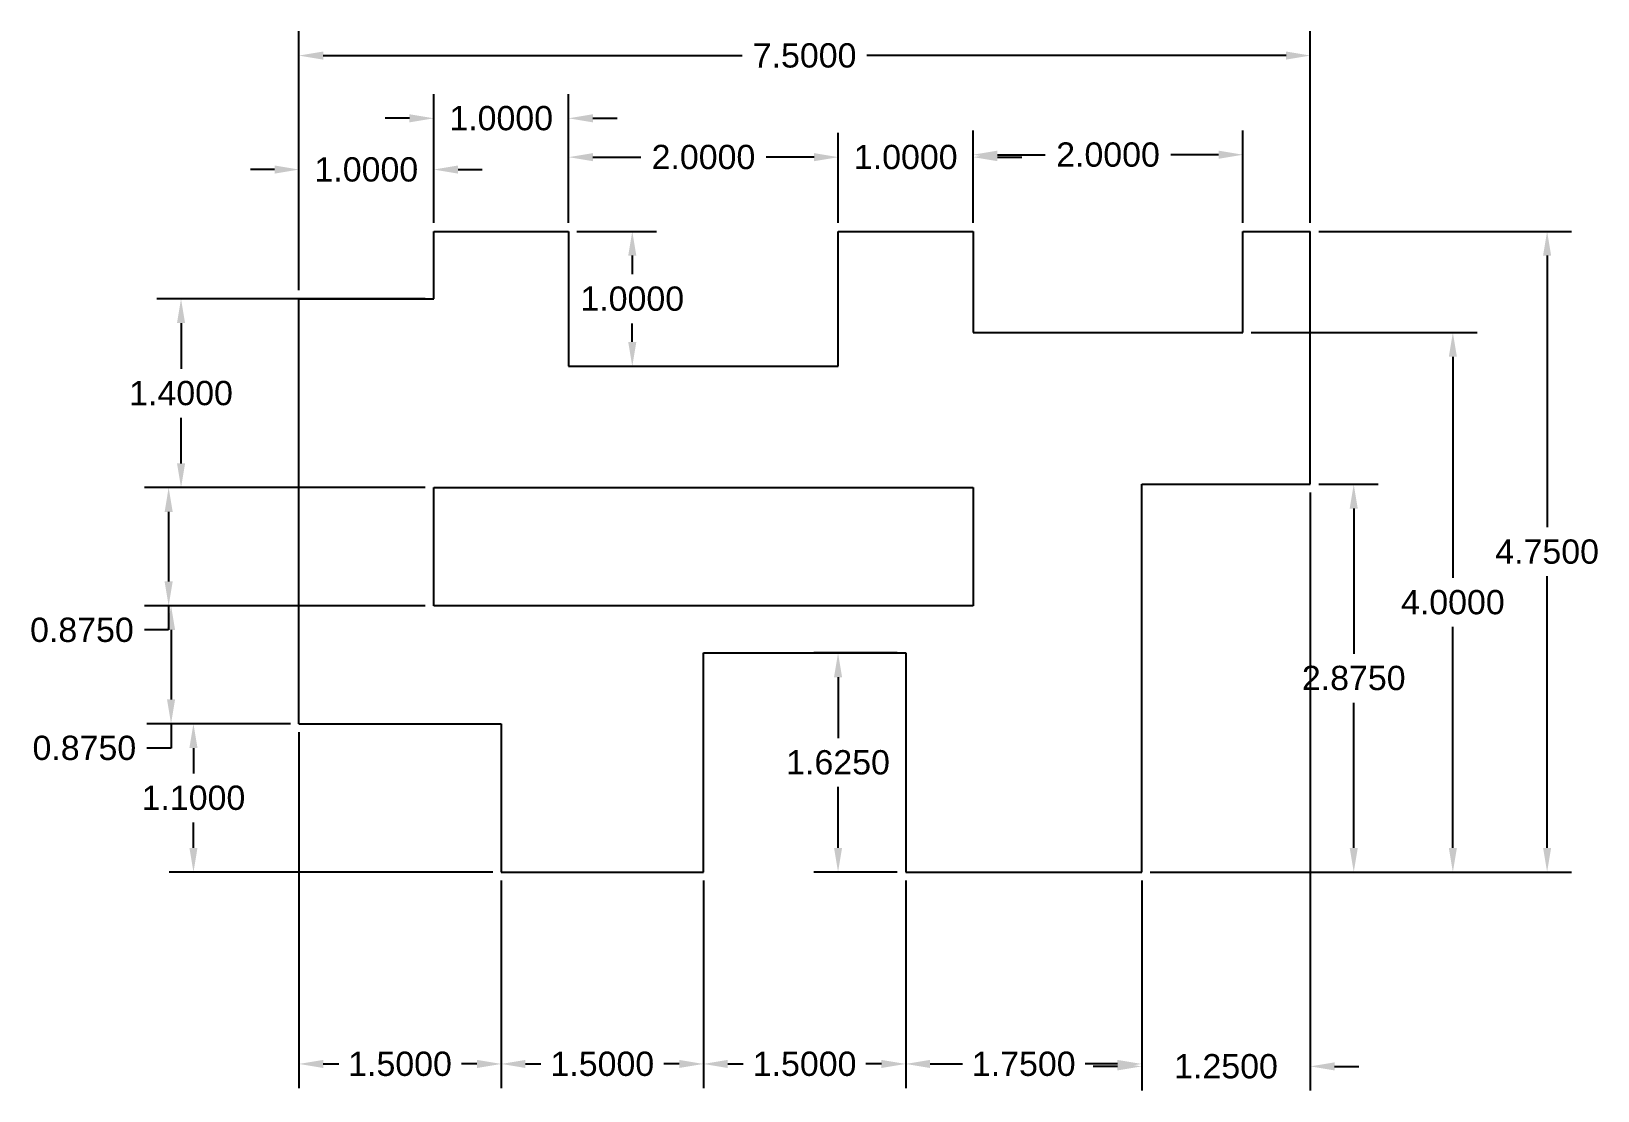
# Model space of a CAD drawing. Header units: inches. Extents: x 15.8 to 27.4, y 9.8 to 17.6.
import ezdxf

# ---------------------------------------------------------------- set-up
doc = ezdxf.new("R2010")
doc.units = ezdxf.units.IN
doc.header["$MEASUREMENT"] = 0
doc.styles.get("Standard").update_dxf_attribs({"font": 'arial.ttf'})
doc.dimstyles.get("Standard").update_dxf_attribs({"dimtxt": 0.18, "dimasz": 0.18, "dimexe": 0.18, "dimexo": 0.0625, "dimgap": 0.09, "dimtad": 0, "dimtih": 1, "dimtoh": 1, "dimdec": 4, "dimzin": 0, "dimdsep": 46, "dimtxsty": 'Standard', "dimcen": 0.09, "dimadec": 0, "dimazin": 0, "dimtfac": 1, "dimtdec": 4, "dimtofl": 0, "dimtmove": 0, "dimatfit": 3, "dimfxl": 1, "dimtolj": 1, "dimtzin": 0, "dimarcsym": 0})

# ---------------------------------------------------------------- blocks, each defined once
blk = doc.blocks.new('*D2')
at = {"color": 0, "lineweight": -2, "transparency": 16777216}
for p, q in [((17.776, 15.693), (17.776, 16.768)), ((18.776, 16.193), (18.776, 16.768)), ((17.596, 16.588), (17.416, 16.588)), ((18.956, 16.588), (19.136, 16.588))]:
    blk.add_line(p, q, dxfattribs=at)
at = {"color": 0, "transparency": 16777216}
for points in [[(17.596, 16.618), (17.596, 16.558), (17.776, 16.588)], [(18.956, 16.618), (18.956, 16.558), (18.776, 16.588)]]:
    blk.add_solid(points, dxfattribs=at)
at = {"layer": 'Defpoints', "color": 0, "transparency": 16777216}
for p in [(18.776, 16.588), (18.776, 16.13), (17.776, 15.63)]:
    blk.add_point(p, dxfattribs=at)
at = {"color": 0, "transparency": 16777216, "insert": (18.276, 16.588), "char_height": 0.18, "attachment_point": 5}
blk.add_mtext('\\A1;1.0000', dxfattribs=at)
blk = doc.blocks.new('*D3')
at = {"color": 0, "lineweight": -2, "transparency": 16777216}
for p, q in [((18.776, 16.193), (18.776, 17.148)), ((19.776, 16.193), (19.776, 17.148)), ((18.596, 16.968), (18.416, 16.968)), ((19.956, 16.968), (20.136, 16.968))]:
    blk.add_line(p, q, dxfattribs=at)
at = {"color": 0, "transparency": 16777216}
for points in [[(18.596, 16.998), (18.596, 16.938), (18.776, 16.968)], [(19.956, 16.998), (19.956, 16.938), (19.776, 16.968)]]:
    blk.add_solid(points, dxfattribs=at)
at = {"layer": 'Defpoints', "color": 0, "transparency": 16777216}
for p in [(19.776, 16.968), (18.776, 16.13), (19.776, 16.13)]:
    blk.add_point(p, dxfattribs=at)
at = {"color": 0, "transparency": 16777216, "insert": (19.276, 16.968), "char_height": 0.18, "attachment_point": 5}
blk.add_mtext('\\A1;1.0000', dxfattribs=at)
blk = doc.blocks.new('*D4')
at = {"color": 0, "lineweight": -2, "transparency": 16777216}
for p, q in [((19.838, 16.13), (20.428, 16.13)), ((20.248, 15.95), (20.248, 15.812)), ((20.248, 15.31), (20.248, 15.448)), ((19.838, 15.13), (20.428, 15.13))]:
    blk.add_line(p, q, dxfattribs=at)
at = {"color": 0, "transparency": 16777216}
for points in [[(20.218, 15.95), (20.278, 15.95), (20.248, 16.13)], [(20.218, 15.31), (20.278, 15.31), (20.248, 15.13)]]:
    blk.add_solid(points, dxfattribs=at)
at = {"layer": 'Defpoints', "color": 0, "transparency": 16777216}
for p in [(19.776, 16.13), (19.776, 15.13), (20.248, 15.13)]:
    blk.add_point(p, dxfattribs=at)
at = {"color": 0, "transparency": 16777216, "insert": (20.248, 15.63), "char_height": 0.18, "attachment_point": 5}
blk.add_mtext('\\A1;1.0000', dxfattribs=at)
blk = doc.blocks.new('*D5')
at = {"color": 0, "lineweight": -2, "transparency": 16777216}
for p, q in [((19.776, 16.193), (19.776, 16.86)), ((21.776, 16.193), (21.776, 16.86)), ((19.956, 16.68), (20.311, 16.68)), ((21.596, 16.68), (21.241, 16.68))]:
    blk.add_line(p, q, dxfattribs=at)
at = {"color": 0, "transparency": 16777216}
for points in [[(19.956, 16.71), (19.956, 16.65), (19.776, 16.68)], [(21.596, 16.71), (21.596, 16.65), (21.776, 16.68)]]:
    blk.add_solid(points, dxfattribs=at)
at = {"layer": 'Defpoints', "color": 0, "transparency": 16777216}
for p in [(21.776, 16.68), (19.776, 16.13), (21.776, 16.13)]:
    blk.add_point(p, dxfattribs=at)
at = {"color": 0, "transparency": 16777216, "insert": (20.776, 16.68), "char_height": 0.18, "attachment_point": 5}
blk.add_mtext('\\A1;2.0000', dxfattribs=at)
blk = doc.blocks.new('*D6')
at = {"color": 0, "lineweight": -2, "transparency": 16777216}
for p, q in [((21.776, 16.193), (21.776, 16.86)), ((22.776, 16.193), (22.776, 16.86)), ((21.596, 16.68), (21.416, 16.68)), ((22.956, 16.68), (23.136, 16.68))]:
    blk.add_line(p, q, dxfattribs=at)
at = {"color": 0, "transparency": 16777216}
for points in [[(21.596, 16.71), (21.596, 16.65), (21.776, 16.68)], [(22.956, 16.71), (22.956, 16.65), (22.776, 16.68)]]:
    blk.add_solid(points, dxfattribs=at)
at = {"layer": 'Defpoints', "color": 0, "transparency": 16777216}
for p in [(22.776, 16.68), (21.776, 16.13), (22.776, 16.13)]:
    blk.add_point(p, dxfattribs=at)
at = {"color": 0, "transparency": 16777216, "insert": (22.276, 16.68), "char_height": 0.18, "attachment_point": 5}
blk.add_mtext('\\A1;1.0000', dxfattribs=at)
blk = doc.blocks.new('*D7')
at = {"color": 0, "lineweight": -2, "transparency": 16777216}
for p, q in [((22.776, 16.193), (22.776, 16.878)), ((24.776, 16.193), (24.776, 16.878)), ((22.956, 16.698), (23.311, 16.698)), ((24.596, 16.698), (24.241, 16.698))]:
    blk.add_line(p, q, dxfattribs=at)
at = {"color": 0, "transparency": 16777216}
for points in [[(22.956, 16.728), (22.956, 16.668), (22.776, 16.698)], [(24.596, 16.728), (24.596, 16.668), (24.776, 16.698)]]:
    blk.add_solid(points, dxfattribs=at)
at = {"layer": 'Defpoints', "color": 0, "transparency": 16777216}
for p in [(24.776, 16.698), (22.776, 16.13), (24.776, 16.13)]:
    blk.add_point(p, dxfattribs=at)
at = {"color": 0, "transparency": 16777216, "insert": (23.776, 16.698), "char_height": 0.18, "attachment_point": 5}
blk.add_mtext('\\A1;2.0000', dxfattribs=at)
blk = doc.blocks.new('*D8')
at = {"color": 0, "lineweight": -2, "transparency": 16777216}
for p, q in [((17.776, 15.693), (17.776, 17.613)), ((25.276, 16.193), (25.276, 17.613)), ((17.956, 17.433), (21.063, 17.433)), ((25.096, 17.433), (21.988, 17.433))]:
    blk.add_line(p, q, dxfattribs=at)
at = {"color": 0, "transparency": 16777216}
for points in [[(17.956, 17.463), (17.956, 17.403), (17.776, 17.433)], [(25.096, 17.463), (25.096, 17.403), (25.276, 17.433)]]:
    blk.add_solid(points, dxfattribs=at)
at = {"layer": 'Defpoints', "color": 0, "transparency": 16777216}
for p in [(17.776, 17.433), (25.276, 16.13), (17.776, 15.63)]:
    blk.add_point(p, dxfattribs=at)
at = {"color": 0, "transparency": 16777216, "insert": (21.526, 17.433), "char_height": 0.18, "attachment_point": 5}
blk.add_mtext('\\A1;7.5000', dxfattribs=at)
blk = doc.blocks.new('*D10')
at = {"color": 0, "lineweight": -2, "transparency": 16777216}
for p, q in [((25.338, 16.13), (27.212, 16.13)), ((27.032, 15.95), (27.032, 13.937)), ((27.032, 11.56), (27.032, 13.573)), ((24.088, 11.38), (27.212, 11.38))]:
    blk.add_line(p, q, dxfattribs=at)
at = {"color": 0, "transparency": 16777216}
for points in [[(27.002, 15.95), (27.062, 15.95), (27.032, 16.13)], [(27.002, 11.56), (27.062, 11.56), (27.032, 11.38)]]:
    blk.add_solid(points, dxfattribs=at)
at = {"layer": 'Defpoints', "color": 0, "transparency": 16777216}
for p in [(25.276, 16.13), (24.026, 11.38), (27.032, 11.38)]:
    blk.add_point(p, dxfattribs=at)
at = {"color": 0, "transparency": 16777216, "insert": (27.032, 13.755), "char_height": 0.18, "attachment_point": 5}
blk.add_mtext('\\A1;4.7500', dxfattribs=at)
blk = doc.blocks.new('*D11')
at = {"color": 0, "lineweight": -2, "transparency": 16777216}
for p, q in [((24.838, 15.38), (26.513, 15.38)), ((26.333, 15.2), (26.333, 13.562)), ((26.333, 11.56), (26.333, 13.198)), ((24.088, 11.38), (26.513, 11.38))]:
    blk.add_line(p, q, dxfattribs=at)
at = {"color": 0, "transparency": 16777216}
for points in [[(26.303, 15.2), (26.363, 15.2), (26.333, 15.38)], [(26.303, 11.56), (26.363, 11.56), (26.333, 11.38)]]:
    blk.add_solid(points, dxfattribs=at)
at = {"layer": 'Defpoints', "color": 0, "transparency": 16777216}
for p in [(24.776, 15.38), (24.026, 11.38), (26.333, 11.38)]:
    blk.add_point(p, dxfattribs=at)
at = {"color": 0, "transparency": 16777216, "insert": (26.333, 13.38), "char_height": 0.18, "attachment_point": 5}
blk.add_mtext('\\A1;4.0000', dxfattribs=at)
blk = doc.blocks.new('*D12')
at = {"color": 0, "lineweight": -2, "transparency": 16777216}
for p, q in [((25.338, 14.255), (25.778, 14.255)), ((25.598, 14.075), (25.598, 12.999)), ((25.598, 11.56), (25.598, 12.636)), ((24.088, 11.38), (25.778, 11.38))]:
    blk.add_line(p, q, dxfattribs=at)
at = {"color": 0, "transparency": 16777216}
for points in [[(25.568, 14.075), (25.628, 14.075), (25.598, 14.255)], [(25.568, 11.56), (25.628, 11.56), (25.598, 11.38)]]:
    blk.add_solid(points, dxfattribs=at)
at = {"layer": 'Defpoints', "color": 0, "transparency": 16777216}
for p in [(25.276, 14.255), (24.026, 11.38), (25.598, 11.38)]:
    blk.add_point(p, dxfattribs=at)
at = {"color": 0, "transparency": 16777216, "insert": (25.598, 12.818), "char_height": 0.18, "attachment_point": 5}
blk.add_mtext('\\A1;2.8750', dxfattribs=at)
blk = doc.blocks.new('*D13')
at = {"color": 0, "lineweight": -2, "transparency": 16777216}
for p, q in [((25.276, 14.193), (25.276, 9.76)), ((24.026, 11.318), (24.026, 9.76)), ((23.846, 9.94), (23.666, 9.94)), ((25.456, 9.94), (25.636, 9.94))]:
    blk.add_line(p, q, dxfattribs=at)
at = {"color": 0, "transparency": 16777216}
for points in [[(23.846, 9.97), (23.846, 9.91), (24.026, 9.94)], [(25.456, 9.97), (25.456, 9.91), (25.276, 9.94)]]:
    blk.add_solid(points, dxfattribs=at)
at = {"layer": 'Defpoints', "color": 0, "transparency": 16777216}
for p in [(25.276, 14.255), (24.026, 11.38), (25.276, 9.94)]:
    blk.add_point(p, dxfattribs=at)
at = {"color": 0, "transparency": 16777216, "insert": (24.651, 9.94), "char_height": 0.18, "attachment_point": 5}
blk.add_mtext('\\A1;1.2500', dxfattribs=at)
blk = doc.blocks.new('*D14')
at = {"color": 0, "lineweight": -2, "transparency": 16777216}
for p, q in [((22.276, 11.318), (22.276, 9.778)), ((24.026, 11.318), (24.026, 9.778)), ((22.456, 9.958), (22.696, 9.958)), ((23.846, 9.958), (23.606, 9.958))]:
    blk.add_line(p, q, dxfattribs=at)
at = {"color": 0, "transparency": 16777216}
for points in [[(22.456, 9.988), (22.456, 9.928), (22.276, 9.958)], [(23.846, 9.988), (23.846, 9.928), (24.026, 9.958)]]:
    blk.add_solid(points, dxfattribs=at)
at = {"layer": 'Defpoints', "color": 0, "transparency": 16777216}
for p in [(22.276, 11.38), (24.026, 11.38), (22.276, 9.958)]:
    blk.add_point(p, dxfattribs=at)
at = {"color": 0, "transparency": 16777216, "insert": (23.151, 9.958), "char_height": 0.18, "attachment_point": 5}
blk.add_mtext('\\A1;1.7500', dxfattribs=at)
blk = doc.blocks.new('*D15')
at = {"color": 0, "lineweight": -2, "transparency": 16777216}
for p, q in [((20.776, 11.318), (20.776, 9.778)), ((22.276, 11.318), (22.276, 9.778)), ((20.956, 9.958), (21.071, 9.958)), ((22.096, 9.958), (21.981, 9.958))]:
    blk.add_line(p, q, dxfattribs=at)
at = {"color": 0, "transparency": 16777216}
for points in [[(20.956, 9.988), (20.956, 9.928), (20.776, 9.958)], [(22.096, 9.988), (22.096, 9.928), (22.276, 9.958)]]:
    blk.add_solid(points, dxfattribs=at)
at = {"layer": 'Defpoints', "color": 0, "transparency": 16777216}
for p in [(20.776, 11.38), (22.276, 11.38), (20.776, 9.958)]:
    blk.add_point(p, dxfattribs=at)
at = {"color": 0, "transparency": 16777216, "insert": (21.526, 9.958), "char_height": 0.18, "attachment_point": 5}
blk.add_mtext('\\A1;1.5000', dxfattribs=at)
blk = doc.blocks.new('*D16')
at = {"color": 0, "lineweight": -2, "transparency": 16777216}
for p, q in [((22.213, 13.005), (21.594, 13.005)), ((21.774, 12.825), (21.774, 12.374)), ((21.774, 11.56), (21.774, 12.011)), ((22.213, 11.38), (21.594, 11.38))]:
    blk.add_line(p, q, dxfattribs=at)
at = {"color": 0, "transparency": 16777216}
for points in [[(21.744, 12.825), (21.804, 12.825), (21.774, 13.005)], [(21.744, 11.56), (21.804, 11.56), (21.774, 11.38)]]:
    blk.add_solid(points, dxfattribs=at)
at = {"layer": 'Defpoints', "color": 0, "transparency": 16777216}
for p in [(21.774, 13.005), (22.276, 13.005), (22.276, 11.38)]:
    blk.add_point(p, dxfattribs=at)
at = {"color": 0, "transparency": 16777216, "insert": (21.774, 12.193), "char_height": 0.18, "attachment_point": 5}
blk.add_mtext('\\A1;1.6250', dxfattribs=at)
blk = doc.blocks.new('*D17')
at = {"color": 0, "lineweight": -2, "transparency": 16777216}
for p, q in [((19.276, 11.318), (19.276, 9.778)), ((20.776, 11.318), (20.776, 9.778)), ((19.456, 9.958), (19.571, 9.958)), ((20.596, 9.958), (20.481, 9.958))]:
    blk.add_line(p, q, dxfattribs=at)
at = {"color": 0, "transparency": 16777216}
for points in [[(19.456, 9.988), (19.456, 9.928), (19.276, 9.958)], [(20.596, 9.988), (20.596, 9.928), (20.776, 9.958)]]:
    blk.add_solid(points, dxfattribs=at)
at = {"layer": 'Defpoints', "color": 0, "transparency": 16777216}
for p in [(19.276, 11.38), (20.776, 11.38), (19.276, 9.958)]:
    blk.add_point(p, dxfattribs=at)
at = {"color": 0, "transparency": 16777216, "insert": (20.026, 9.958), "char_height": 0.18, "attachment_point": 5}
blk.add_mtext('\\A1;1.5000', dxfattribs=at)
blk = doc.blocks.new('*D18')
at = {"color": 0, "lineweight": -2, "transparency": 16777216}
for p, q in [((17.776, 12.418), (17.776, 9.778)), ((19.276, 11.318), (19.276, 9.778)), ((17.956, 9.958), (18.071, 9.958)), ((19.096, 9.958), (18.981, 9.958))]:
    blk.add_line(p, q, dxfattribs=at)
at = {"color": 0, "transparency": 16777216}
for points in [[(17.956, 9.988), (17.956, 9.928), (17.776, 9.958)], [(19.096, 9.988), (19.096, 9.928), (19.276, 9.958)]]:
    blk.add_solid(points, dxfattribs=at)
at = {"layer": 'Defpoints', "color": 0, "transparency": 16777216}
for p in [(17.776, 12.48), (19.276, 11.38), (17.776, 9.958)]:
    blk.add_point(p, dxfattribs=at)
at = {"color": 0, "transparency": 16777216, "insert": (18.526, 9.958), "char_height": 0.18, "attachment_point": 5}
blk.add_mtext('\\A1;1.5000', dxfattribs=at)
blk = doc.blocks.new('*D19')
at = {"color": 0, "lineweight": -2, "transparency": 16777216}
for p, q in [((17.713, 12.48), (16.814, 12.48)), ((16.994, 12.3), (16.994, 12.112)), ((16.994, 11.56), (16.994, 11.748)), ((19.213, 11.38), (16.814, 11.38))]:
    blk.add_line(p, q, dxfattribs=at)
at = {"color": 0, "transparency": 16777216}
for points in [[(16.964, 12.3), (17.024, 12.3), (16.994, 12.48)], [(16.964, 11.56), (17.024, 11.56), (16.994, 11.38)]]:
    blk.add_solid(points, dxfattribs=at)
at = {"layer": 'Defpoints', "color": 0, "transparency": 16777216}
for p in [(16.994, 12.48), (17.776, 12.48), (19.276, 11.38)]:
    blk.add_point(p, dxfattribs=at)
at = {"color": 0, "transparency": 16777216, "insert": (16.994, 11.93), "char_height": 0.18, "attachment_point": 5}
blk.add_mtext('\\A1;1.1000', dxfattribs=at)
blk = doc.blocks.new('*D20')
at = {"color": 0, "lineweight": -2, "transparency": 16777216}
for p, q in [((18.713, 13.355), (16.648, 13.355)), ((16.828, 13.175), (16.828, 12.66)), ((17.713, 12.48), (16.648, 12.48)), ((16.828, 12.48), (16.828, 12.3)), ((16.828, 12.3), (16.648, 12.3))]:
    blk.add_line(p, q, dxfattribs=at)
at = {"color": 0, "transparency": 16777216}
for points in [[(16.798, 13.175), (16.858, 13.175), (16.828, 13.355)], [(16.798, 12.66), (16.858, 12.66), (16.828, 12.48)]]:
    blk.add_solid(points, dxfattribs=at)
at = {"layer": 'Defpoints', "color": 0, "transparency": 16777216}
for p in [(18.776, 13.355), (16.828, 12.48), (17.776, 12.48)]:
    blk.add_point(p, dxfattribs=at)
at = {"color": 0, "transparency": 16777216, "insert": (16.185, 12.3), "char_height": 0.18, "attachment_point": 5}
blk.add_mtext('\\A1;0.8750', dxfattribs=at)
blk = doc.blocks.new('*D21')
at = {"color": 0, "lineweight": -2, "transparency": 16777216}
for p, q in [((18.713, 14.23), (16.63, 14.23)), ((16.81, 14.05), (16.81, 13.535)), ((18.713, 13.355), (16.63, 13.355)), ((16.81, 13.355), (16.81, 13.175)), ((16.81, 13.175), (16.63, 13.175))]:
    blk.add_line(p, q, dxfattribs=at)
at = {"color": 0, "transparency": 16777216}
for points in [[(16.78, 14.05), (16.84, 14.05), (16.81, 14.23)], [(16.78, 13.535), (16.84, 13.535), (16.81, 13.355)]]:
    blk.add_solid(points, dxfattribs=at)
at = {"layer": 'Defpoints', "color": 0, "transparency": 16777216}
for p in [(18.776, 14.23), (16.81, 13.355), (18.776, 13.355)]:
    blk.add_point(p, dxfattribs=at)
at = {"color": 0, "transparency": 16777216, "insert": (16.167, 13.175), "char_height": 0.18, "attachment_point": 5}
blk.add_mtext('\\A1;0.8750', dxfattribs=at)
blk = doc.blocks.new('*D22')
at = {"color": 0, "lineweight": -2, "transparency": 16777216}
for p, q in [((18.713, 15.63), (16.722, 15.63)), ((16.902, 15.45), (16.902, 15.112)), ((16.902, 14.41), (16.902, 14.748)), ((18.713, 14.23), (16.722, 14.23))]:
    blk.add_line(p, q, dxfattribs=at)
at = {"color": 0, "transparency": 16777216}
for points in [[(16.872, 15.45), (16.932, 15.45), (16.902, 15.63)], [(16.872, 14.41), (16.932, 14.41), (16.902, 14.23)]]:
    blk.add_solid(points, dxfattribs=at)
at = {"layer": 'Defpoints', "color": 0, "transparency": 16777216}
for p in [(16.902, 15.63), (18.776, 15.63), (18.776, 14.23)]:
    blk.add_point(p, dxfattribs=at)
at = {"color": 0, "transparency": 16777216, "insert": (16.902, 14.93), "char_height": 0.18, "attachment_point": 5}
blk.add_mtext('\\A1;1.4000', dxfattribs=at)

msp = doc.modelspace()

# ---------------------------------------------------------------- linework, layer by layer
for p, q in [((18.77573, 15.63004), (18.77573, 16.13004)), ((18.77573, 16.13004), (19.77573, 16.13004)), ((19.77573, 16.13004), (19.77573, 15.13004)), ((21.77573, 15.13004), (21.77573, 16.13004)), ((21.77573, 16.13004), (22.77573, 16.13004)), ((22.77573, 16.13004), (22.77573, 15.38004)), ((24.77573, 15.38004), (24.77573, 16.13004)), ((24.77573, 16.13004), (25.27573, 16.13004)), ((25.27573, 14.25504), (25.27573, 16.13004)), ((17.77573, 12.48004), (17.77573, 15.63004)), ((17.77573, 15.63004), (18.77573, 15.63004)), ((22.77573, 15.38004), (24.77573, 15.38004)), ((19.77573, 15.13004), (21.77573, 15.13004)), ((18.77573, 13.35504), (18.77573, 14.23004)), ((18.77573, 14.23004), (22.77573, 14.23004)), ((22.77573, 14.23004), (22.77573, 13.35504)), ((24.02573, 11.38004), (24.02573, 14.25504)), ((24.02573, 14.25504), (25.27573, 14.25504)), ((17.77573, 12.48004), (17.77573, 13.35504)), ((22.77573, 13.35504), (18.77573, 13.35504)), ((20.77573, 11.38004), (20.77573, 13.00504)), ((20.77573, 13.00504), (22.27573, 13.00504)), ((22.27573, 13.00504), (22.27573, 11.38004)), ((17.77573, 12.48004), (19.27573, 12.48004)), ((19.27573, 12.48004), (19.27573, 11.38004)), ((19.27573, 11.38004), (20.77573, 11.38004)), ((22.27573, 11.38004), (24.02573, 11.38004))]:
    msp.add_line(p, q)

# ---------------------------------------------------------------- dimensions: what is measured, and where the dimension line sits
for base, p1, p2, picture, middle in [((17.77573, 17.43263), (25.27573, 16.13004), (17.77573, 15.63004), '*D8', (21.52573, 17.43263)), ((19.77573, 16.96787), (18.77573, 16.13004), (19.77573, 16.13004), '*D3', (19.27573, 16.96787)), ((21.77573, 16.67969), (19.77573, 16.13004), (21.77573, 16.13004), '*D5', (20.77573, 16.67969)), ((22.77573, 16.67969), (21.77573, 16.13004), (22.77573, 16.13004), '*D6', (22.27573, 16.67969)), ((24.77573, 16.69805), (22.77573, 16.13004), (24.77573, 16.13004), '*D7', (23.77573, 16.69805)), ((18.77573, 16.58787), (17.77573, 15.63004), (18.77573, 16.13004), '*D2', (18.27573, 16.58787)), ((25.27573, 9.93996), (24.02573, 11.38004), (25.27573, 14.25504), '*D13', (24.65073, 9.93996)), ((17.77573, 9.95833), (19.27573, 11.38004), (17.77573, 12.48004), '*D18', (18.52573, 9.95833)), ((19.27573, 9.95833), (20.77573, 11.38004), (19.27573, 11.38004), '*D17', (20.02573, 9.95833)), ((20.77573, 9.95833), (22.27573, 11.38004), (20.77573, 11.38004), '*D15', (21.52573, 9.95833)), ((22.27573, 9.95833), (24.02573, 11.38004), (22.27573, 11.38004), '*D14', (23.15073, 9.95833))]:
    dim = msp.add_linear_dim(base=base, p1=p1, p2=p2, dimstyle='Standard')
    dim.commit()
    dim.dimension.update_dxf_attribs({"geometry": picture, "text_midpoint": middle})
for base, p1, p2, picture, middle in [((20.24796, 15.13004), (19.77573, 16.13004), (19.77573, 15.13004), '*D4', (20.24796, 15.63004)), ((27.03208, 11.38004), (25.27573, 16.13004), (24.02573, 11.38004), '*D10', (27.03208, 13.75504)), ((16.90186, 15.63004), (18.77573, 14.23004), (18.77573, 15.63004), '*D22', (16.90186, 14.93004)), ((26.33344, 11.38004), (24.77573, 15.38004), (24.02573, 11.38004), '*D11', (26.33344, 13.38004)), ((16.80994, 13.35504), (18.77573, 14.23004), (18.77573, 13.35504), '*D21', (16.16661, 13.17504)), ((25.59804, 11.38004), (25.27573, 14.25504), (24.02573, 11.38004), '*D12', (25.59804, 12.81754)), ((16.82832, 12.48004), (18.77573, 13.35504), (17.77573, 12.48004), '*D20', (16.185, 12.30004)), ((21.77393, 13.00504), (22.27573, 11.38004), (22.27573, 13.00504), '*D16', (21.77393, 12.19254)), ((16.99379, 12.48004), (19.27573, 11.38004), (17.77573, 12.48004), '*D19', (16.99379, 11.93004))]:
    dim = msp.add_linear_dim(base=base, p1=p1, p2=p2, angle=90, dimstyle='Standard')
    dim.commit()
    dim.dimension.update_dxf_attribs({"geometry": picture, "text_midpoint": middle})

doc.saveas('drawing.dxf')
